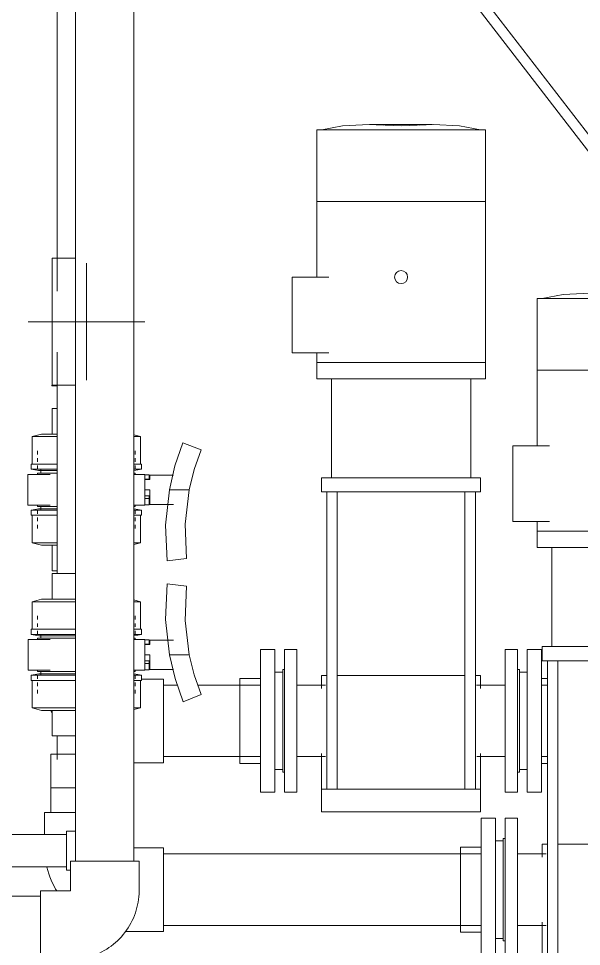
# Model space of a CAD drawing. Header units: millimetres. Extents: x -4001 to 3774, y -595 to 3523.
# Drawn here: x 1349 to 2217, y 153 to 1582 of the extents above; entities that cross this region are included whole.
import ezdxf

# ---------------------------------------------------------------- set-up
doc = ezdxf.new("R2010")
doc.units = ezdxf.units.MM
for name, color, linetype, lineweight in [('A_--------_E-', 8, 'Continuous', 9), ('M-_EQPT----_E', 7, 'Continuous', 9), ('M-_WATR----_E', 5, 'Continuous', 9)]:
    doc.layers.add(name, color=color, linetype=linetype, lineweight=lineweight)

# ---------------------------------------------------------------- blocks, each defined once
blk = doc.blocks.new('ВертикальныйМногоступенчатыйЦентробежныйНасос_CDM32-CDM85_CNP - CDM65-2-2FSWPC-721151-Разрез 3')
at = {"layer": 'M-_EQPT----_E', "color": 140, "lineweight": 20}
for p, q in [((1808.8, 1410.7), (1808.8, 1300.3)), ((2068.8, 1410.7), (1808.8, 1410.7)), ((2068.8, 1300.3), (2068.8, 1410.7)), ((1808.8, 1300.3), (1808.8, 1183.7)), ((2068.8, 1300.3), (1808.8, 1300.3)), ((2068.8, 1300.3), (1808.8, 1300.3)), ((2068.8, 1052.1), (2068.8, 1300.3)), ((1770.8, 1183.7), (1827.6, 1183.7)), ((1770.8, 1067), (1770.8, 1183.7)), ((1827.6, 1067), (1770.8, 1067)), ((1808.8, 1067), (1808.8, 1052.1)), ((1808.8, 1052.1), (1808.8, 1027)), ((2068.8, 1052.1), (1808.8, 1052.1)), ((1808.8, 1052.1), (2068.8, 1052.1)), ((2068.8, 1027), (2068.8, 1052.1)), ((1808.8, 1027), (2068.8, 1027)), ((1831.3, 1027), (1831.3, 874.7)), ((2046.3, 874.7), (2046.3, 1027)), ((1816.3, 874.7), (1816.3, 852.7)), ((1836.3, 874.7), (1816.3, 874.7)), ((1836.3, 874.7), (2041.3, 874.7)), ((2061.3, 874.7), (2041.3, 874.7)), ((2061.3, 852.7), (2061.3, 874.7)), ((1816.3, 852.7), (1836.3, 852.7)), ((1824.3, 852.7), (1824.3, 395)), ((2041.3, 852.7), (1836.3, 852.7)), ((1840.3, 395), (1840.3, 852.7)), ((2037.3, 852.7), (2037.3, 395)), ((2041.3, 852.7), (2061.3, 852.7)), ((2053.3, 395), (2053.3, 852.7)), ((1778.3, 610), (1759.3, 610)), ((1759.3, 610), (1759.3, 500)), ((1778.3, 500), (1778.3, 610)), ((2118.3, 610), (2099.3, 610)), ((2099.3, 610), (2099.3, 500)), ((2118.3, 500), (2118.3, 610)), ((1759.3, 579), (1756.3, 579)), ((1756.3, 579), (1756.3, 500)), ((2121.3, 579), (2118.3, 579)), ((2121.3, 500), (2121.3, 579)), ((1816.3, 570), (1816.3, 550)), ((1824.1, 570), (1816.3, 570)), ((2037.4, 570), (1840.2, 570)), ((2061.3, 570), (2053.5, 570)), ((2061.3, 550), (2061.3, 570)), ((1822.3, 555), (1778.3, 555)), ((2099.3, 555), (2055.2, 555)), ((1756.3, 500), (1756.3, 421)), ((1759.3, 500), (1759.3, 390)), ((1778.3, 390), (1778.3, 500)), ((2099.3, 500), (2099.3, 390)), ((2118.3, 390), (2118.3, 500)), ((2121.3, 421), (2121.3, 500)), ((1778.3, 445), (1822.2, 445)), ((1816.3, 450), (1816.3, 395)), ((2055.4, 445), (2099.3, 445)), ((2061.3, 395), (2061.3, 450)), ((1756.3, 421), (1759.3, 421)), ((2118.3, 421), (2121.3, 421)), ((1759.3, 390), (1778.3, 390)), ((1816.3, 395), (1816.3, 360)), ((1836.3, 395), (1816.3, 395)), ((1836.3, 395), (2041.3, 395)), ((2061.3, 395), (2041.3, 395)), ((2061.3, 360), (2061.3, 395)), ((2099.3, 390), (2118.3, 390)), ((1816.3, 360), (1836.3, 360)), ((2041.3, 360), (1836.3, 360)), ((2041.3, 360), (2061.3, 360))]:
    blk.add_line(p, q, dxfattribs=at)
at = {"layer": 'M-_EQPT----_E', "color": 140, "lineweight": 20, "flags": 128}
for points in [[(1938.8, 1417), (1889.5, 1418.9), (1848.7, 1416.8), (1816.4, 1410.7)], [(1816.4, 1410.7), (1848.7, 1416.8), (1889.5, 1418.9), (1911.4, 1418)], [(1986.8, 1418.9), (1986.8, 1418.9), (1986.7, 1418.9), (1986.5, 1418.9), (1986.4, 1418.9), (1986.1, 1418.9), (1985.8, 1418.9), (1985.5, 1418.9), (1985.1, 1418.9), (1984.6, 1418.9), (1984.1, 1418.9), (1983.6, 1418.9), (1983, 1418.9), (1982.4, 1418.9), (1981.7, 1418.9), (1980.9, 1418.9), (1980.1, 1418.9), (1979.3, 1418.9), (1978.4, 1418.9), (1977.5, 1418.9), (1976.5, 1418.9), (1975.5, 1418.9), (1974.5, 1418.9), (1973.4, 1418.9), (1972.3, 1418.9), (1971.1, 1418.9), (1969.9, 1418.9), (1968.7, 1418.9), (1967.4, 1418.9), (1966.1, 1418.9), (1964.8, 1418.9), (1963.5, 1418.9), (1962.1, 1418.9), (1960.7, 1418.9), (1959.2, 1418.9), (1957.8, 1418.9), (1956.3, 1418.9), (1954.8, 1418.9), (1953.3, 1418.9), (1951.8, 1418.9), (1950.2, 1418.9), (1948.7, 1418.9), (1947.1, 1418.9), (1945.5, 1418.9), (1943.9, 1418.9), (1942.4, 1418.9), (1940.8, 1418.9), (1939.2, 1418.9), (1937.6, 1418.9), (1936, 1418.9), (1934.4, 1418.9), (1932.8, 1418.9), (1931.2, 1418.9), (1929.6, 1418.9), (1928.1, 1418.9), (1926.5, 1418.9), (1925, 1418.9), (1923.5, 1418.9), (1922, 1418.9), (1920.5, 1418.9), (1919, 1418.9), (1917.6, 1418.9), (1916.2, 1418.9), (1914.8, 1418.9), (1913.4, 1418.9), (1912.1, 1418.9), (1910.8, 1418.9), (1909.5, 1418.9), (1908.2, 1418.9), (1907, 1418.9), (1905.8, 1418.9), (1904.7, 1418.9), (1903.6, 1418.9), (1902.5, 1418.9), (1901.5, 1418.9), (1900.5, 1418.9), (1899.6, 1418.9), (1898.7, 1418.9), (1897.8, 1418.9), (1897, 1418.9), (1896.3, 1418.9), (1895.5, 1418.9), (1894.9, 1418.9), (1894.3, 1418.9), (1893.7, 1418.9), (1893.2, 1418.9), (1890.9, 1418.9), (1890.8, 1418.9)], [(1890.8, 1418.9), (1890.8, 1418.9), (1890.9, 1418.9), (1891.5, 1418.9), (1891.8, 1418.9), (1892.2, 1418.9), (1892.6, 1418.9), (1893.1, 1418.9), (1893.6, 1418.9), (1894.1, 1418.9), (1894.7, 1418.9), (1895.4, 1418.9), (1896.1, 1418.9), (1896.9, 1418.9), (1897.7, 1418.9), (1898.5, 1418.9), (1899.4, 1418.9), (1900.3, 1418.9), (1901.3, 1418.9), (1902.3, 1418.9), (1903.4, 1418.9), (1904.5, 1418.9), (1905.6, 1418.9), (1906.8, 1418.9), (1908, 1418.9), (1909.2, 1418.9), (1910.5, 1418.9), (1911.8, 1418.9), (1913.1, 1418.9), (1914.5, 1418.9), (1915.9, 1418.9), (1917.3, 1418.9), (1918.7, 1418.9), (1920.2, 1418.9), (1921.7, 1418.9), (1923.2, 1418.9), (1924.7, 1418.9), (1926.2, 1418.9), (1927.8, 1418.9), (1929.3, 1418.9), (1930.9, 1418.9), (1932.5, 1418.9), (1934.1, 1418.9), (1935.7, 1418.9), (1937.3, 1418.9), (1938.8, 1418.9), (1940.4, 1418.9), (1942, 1418.9), (1943.6, 1418.9), (1945.2, 1418.9), (1946.8, 1418.9), (1948.4, 1418.9), (1949.9, 1418.9), (1951.5, 1418.9), (1953, 1418.9), (1954.5, 1418.9), (1956, 1418.9), (1957.5, 1418.9), (1958.9, 1418.9), (1960.4, 1418.9), (1961.8, 1418.9), (1963.2, 1418.9), (1964.5, 1418.9), (1965.9, 1418.9), (1967.2, 1418.9), (1968.4, 1418.9), (1969.7, 1418.9), (1970.9, 1418.9), (1972.1, 1418.9), (1973.2, 1418.9), (1974.3, 1418.9), (1975.3, 1418.9), (1976.4, 1418.9), (1977.3, 1418.9), (1978.3, 1418.9), (1979.1, 1418.9), (1980, 1418.9), (1980.8, 1418.9), (1981.5, 1418.9), (1982.2, 1418.9), (1982.9, 1418.9), (1983.5, 1418.9), (1984, 1418.9), (1984.5, 1418.9), (1985, 1418.9), (1985.4, 1418.9), (1985.8, 1418.9), (1986.1, 1418.9), (1986.3, 1418.9), (1986.5, 1418.9), (1986.8, 1418.9)], [(2061.2, 1410.7), (2028.9, 1416.8), (1988.1, 1418.9), (1938.8, 1417)], [(1966.6, 1418), (1988.1, 1418.9), (2028.9, 1416.8), (2061.2, 1410.7)]]:
    blk.add_lwpolyline(points, dxfattribs=at)
at = {"layer": 'M-_EQPT----_E', "color": 140, "lineweight": 20}
for start, end in [(0, 180), (180, 360)]:
    blk.add_arc((1938.8, 1183.7), 10, start, end, dxfattribs=at)
blk = doc.blocks.new('ВертикальныйМногоступенчатыйЦентробежныйНасос_CDM32-CDM85_CNP - CDM65-2-2FSWPC-V1-Разрез 3')
at = {"layer": 'M-_EQPT----_E', "color": 140, "lineweight": 20}
for p, q in [((2148.8, 1150.7), (2148.8, 1040.3)), ((2408.8, 1150.7), (2148.8, 1150.7)), ((2408.8, 1040.3), (2408.8, 1150.7)), ((2148.8, 1040.3), (2148.8, 923.7)), ((2408.8, 1040.3), (2148.8, 1040.3)), ((2408.8, 1040.3), (2148.8, 1040.3)), ((2408.8, 792.1), (2408.8, 1040.3)), ((2110.8, 923.7), (2167.6, 923.7)), ((2110.8, 807), (2110.8, 923.7)), ((2167.6, 807), (2110.8, 807)), ((2148.8, 807), (2148.8, 792.1)), ((2148.8, 792.1), (2148.8, 767)), ((2408.8, 792.1), (2148.8, 792.1)), ((2148.8, 792.1), (2408.8, 792.1)), ((2408.8, 767), (2408.8, 792.1)), ((2148.8, 767), (2408.8, 767)), ((2171.3, 767), (2171.3, 614.7)), ((2386.3, 614.7), (2386.3, 767)), ((2156.3, 614.7), (2156.3, 592.7)), ((2176.3, 614.7), (2156.3, 614.7)), ((2176.3, 614.7), (2381.3, 614.7)), ((2401.3, 614.7), (2381.3, 614.7)), ((2401.3, 592.7), (2401.3, 614.7)), ((2156.3, 592.7), (2176.3, 592.7)), ((2164.3, 592.7), (2164.3, 135)), ((2381.3, 592.7), (2176.3, 592.7)), ((2180.3, 135), (2180.3, 592.7)), ((2377.3, 592.7), (2377.3, 135)), ((2381.3, 592.7), (2401.3, 592.7)), ((2393.3, 135), (2393.3, 592.7)), ((2118.3, 350), (2099.3, 350)), ((2099.3, 350), (2099.3, 240)), ((2118.3, 240), (2118.3, 350)), ((2458.3, 350), (2439.3, 350)), ((2439.3, 350), (2439.3, 240)), ((2458.3, 240), (2458.3, 350)), ((2099.3, 319), (2096.3, 319)), ((2096.3, 319), (2096.3, 240)), ((2461.3, 319), (2458.3, 319)), ((2461.3, 240), (2461.3, 319)), ((2156.3, 310), (2156.3, 290)), ((2164.1, 310), (2156.3, 310)), ((2377.4, 310), (2180.2, 310)), ((2401.3, 310), (2393.6, 310)), ((2401.3, 290), (2401.3, 310)), ((2162.3, 295), (2118.3, 295)), ((2439.3, 295), (2395.2, 295)), ((2096.3, 240), (2096.3, 161)), ((2099.3, 240), (2099.3, 130)), ((2118.3, 130), (2118.3, 240)), ((2439.3, 240), (2439.3, 130)), ((2458.3, 130), (2458.3, 240)), ((2461.3, 161), (2461.3, 240)), ((2156.3, 190), (2156.3, 135)), ((2401.3, 135), (2401.3, 190)), ((2118.3, 185), (2162.2, 185)), ((2395.4, 185), (2439.3, 185)), ((2096.3, 161), (2099.3, 161)), ((2458.3, 161), (2461.3, 161)), ((2099.3, 130), (2118.3, 130)), ((2156.3, 135), (2156.3, 100)), ((2176.3, 135), (2156.3, 135)), ((2176.3, 135), (2381.3, 135)), ((2401.3, 135), (2381.3, 135)), ((2401.3, 100), (2401.3, 135)), ((2439.3, 130), (2458.3, 130)), ((2216.8, 100), (2210.8, 100))]:
    blk.add_line(p, q, dxfattribs=at)
at = {"layer": 'M-_EQPT----_E', "color": 140, "lineweight": 20, "flags": 128}
for points in [[(2278.8, 1157), (2229.5, 1158.9), (2188.7, 1156.8), (2156.4, 1150.7)], [(2156.4, 1150.7), (2188.7, 1156.8), (2229.5, 1158.9), (2251.4, 1158)], [(2326.8, 1158.9), (2326.8, 1158.9), (2326.7, 1158.9), (2326.5, 1158.9), (2325.4, 1158.9), (2325, 1158.9), (2324.5, 1158.9), (2324, 1158.9), (2323.5, 1158.9), (2322.8, 1158.9), (2322.2, 1158.9), (2321.5, 1158.9), (2320.7, 1158.9), (2319.9, 1158.9), (2319.1, 1158.9), (2318.2, 1158.9), (2317.3, 1158.9), (2316.3, 1158.9), (2315.3, 1158.9), (2314.2, 1158.9), (2313.1, 1158.9), (2312, 1158.9), (2310.8, 1158.9), (2309.6, 1158.9), (2308.4, 1158.9), (2307.1, 1158.9), (2305.8, 1158.9), (2304.5, 1158.9), (2303.1, 1158.9), (2301.7, 1158.9), (2300.3, 1158.9), (2298.9, 1158.9), (2297.4, 1158.9), (2295.9, 1158.9), (2294.4, 1158.9), (2292.9, 1158.9), (2291.4, 1158.9), (2289.8, 1158.9), (2288.3, 1158.9), (2286.7, 1158.9), (2285.1, 1158.9), (2283.5, 1158.9), (2282, 1158.9), (2280.4, 1158.9), (2278.8, 1158.9), (2277.2, 1158.9), (2275.6, 1158.9), (2274, 1158.9), (2272.4, 1158.9), (2270.8, 1158.9), (2269.3, 1158.9), (2267.7, 1158.9), (2266.2, 1158.9), (2264.6, 1158.9), (2263.1, 1158.9), (2261.6, 1158.9), (2260.1, 1158.9), (2258.7, 1158.9), (2257.2, 1158.9), (2255.8, 1158.9), (2254.4, 1158.9), (2253.1, 1158.9), (2251.7, 1158.9), (2250.4, 1158.9), (2249.2, 1158.9), (2247.9, 1158.9), (2246.7, 1158.9), (2245.5, 1158.9), (2244.4, 1158.9), (2243.3, 1158.9), (2242.3, 1158.9), (2241.3, 1158.9), (2240.3, 1158.9), (2239.3, 1158.9), (2238.5, 1158.9), (2237.6, 1158.9), (2236.8, 1158.9), (2236.1, 1158.9), (2235.4, 1158.9), (2234.7, 1158.9), (2234.1, 1158.9), (2233.6, 1158.9), (2233, 1158.9), (2232.6, 1158.9), (2232.2, 1158.9), (2231.8, 1158.9), (2231.5, 1158.9), (2231.3, 1158.9), (2231.1, 1158.9), (2230.8, 1158.9)], [(2230.8, 1158.9), (2230.8, 1158.9), (2230.9, 1158.9), (2231, 1158.9), (2231.2, 1158.9), (2231.5, 1158.9), (2231.8, 1158.9), (2232.1, 1158.9), (2232.5, 1158.9), (2232.9, 1158.9), (2233.4, 1158.9), (2234, 1158.9), (2234.6, 1158.9), (2235.2, 1158.9), (2235.9, 1158.9), (2236.7, 1158.9), (2237.4, 1158.9), (2238.3, 1158.9), (2239.2, 1158.9), (2240.1, 1158.9), (2241, 1158.9), (2242, 1158.9), (2243.1, 1158.9), (2244.2, 1158.9), (2245.3, 1158.9), (2246.5, 1158.9), (2247.7, 1158.9), (2248.9, 1158.9), (2250.2, 1158.9), (2251.4, 1158.9), (2252.8, 1158.9), (2254.1, 1158.9), (2255.5, 1158.9), (2256.9, 1158.9), (2258.4, 1158.9), (2259.8, 1158.9), (2261.3, 1158.9), (2262.8, 1158.9), (2264.3, 1158.9), (2265.8, 1158.9), (2267.4, 1158.9), (2268.9, 1158.9), (2270.5, 1158.9), (2272.1, 1158.9), (2273.6, 1158.9), (2275.2, 1158.9), (2276.8, 1158.9), (2278.4, 1158.9), (2280, 1158.9), (2281.6, 1158.9), (2283.2, 1158.9), (2284.8, 1158.9), (2286.4, 1158.9), (2287.9, 1158.9), (2289.5, 1158.9), (2291, 1158.9), (2292.6, 1158.9), (2294.1, 1158.9), (2295.6, 1158.9), (2297.1, 1158.9), (2298.6, 1158.9), (2300, 1158.9), (2301.4, 1158.9), (2302.8, 1158.9), (2304.2, 1158.9), (2305.5, 1158.9), (2306.8, 1158.9), (2308.1, 1158.9), (2309.4, 1158.9), (2310.6, 1158.9), (2311.7, 1158.9), (2312.9, 1158.9), (2314, 1158.9), (2315.1, 1158.9), (2316.1, 1158.9), (2317.1, 1158.9), (2318, 1158.9), (2318.9, 1158.9), (2319.8, 1158.9), (2320.6, 1158.9), (2321.3, 1158.9), (2322, 1158.9), (2322.7, 1158.9), (2323.3, 1158.9), (2323.9, 1158.9), (2324.4, 1158.9), (2326.7, 1158.9), (2326.8, 1158.9), (2326.8, 1158.9)], [(2401.2, 1150.7), (2368.9, 1156.8), (2328.1, 1158.9), (2278.8, 1157)], [(2306.6, 1158), (2328.1, 1158.9), (2368.9, 1156.8), (2401.2, 1150.7)]]:
    blk.add_lwpolyline(points, dxfattribs=at)
at = {"layer": 'M-_EQPT----_E', "color": 140, "lineweight": 20}
for start, end in [(0, 180), (180, 360)]:
    blk.add_arc((2278.8, 923.7), 10, start, end, dxfattribs=at)
blk = doc.blocks.new('PNS-0100 MAIN FRAME - ASY PNS-0100 MAIN FRAME_iam-651195-Разрез 3')
at = {"layer": 'A_--------_E-'}
for p, q in [((2881.2, 555), (1527, 2312.5)), ((1527, 2286.3), (2402, 1150.7))]:
    blk.add_line(p, q, dxfattribs=at)
blk = doc.blocks.new('PNS-0100 MAIN FRAME - Standard-550811-Разрез 3')
blk.add_blockref('PNS-0100 MAIN FRAME - ASY PNS-0100 MAIN FRAME_iam-651195-Разрез 3', (0, 0))
blk = doc.blocks.new('COMER_industrial series - BVI10090-345131-Разрез 3')
at = {"layer": 'M-_WATR----_E', "color": 140, "lineweight": 20}
for p, q in [((1400.9, 726.9), (1400.9, 687.5)), ((1400.9, 726.9), (1436.9, 726.9)), ((1608, 707.8), (1578.2, 711.3)), ((1384.7, 687.5), (1370.2, 683.6)), ((1384.7, 687.5), (1370.2, 683.6)), ((1437, 687.5), (1384.7, 687.5)), ((1437, 687.5), (1384.7, 687.5)), ((1537.2, 683.6), (1527, 686.3)), ((1537.2, 683.6), (1527, 686.3)), ((1370.2, 683.6), (1370.2, 641.3)), ((1437, 683.6), (1370.2, 683.6)), ((1370.2, 683.6), (1370.2, 641.3)), ((1437, 683.6), (1370.2, 683.6)), ((1537.2, 683.6), (1527.2, 683.6)), ((1537.2, 683.6), (1527.2, 683.6)), ((1537.2, 641.3), (1537.2, 683.6)), ((1537.2, 641.3), (1537.2, 683.6)), ((1378.4, 661.7), (1378.4, 656)), ((1528.9, 656), (1528.9, 661.7)), ((1378.4, 650.3), (1378.4, 644.7)), ((1528.9, 644.7), (1528.9, 650.3)), ((1368.7, 641.3), (1368.7, 633.3)), ((1437, 641.3), (1368.7, 641.3)), ((1368.7, 641.3), (1368.7, 633.3)), ((1437, 641.3), (1368.7, 641.3)), ((1368.7, 633.3), (1380.2, 631.3)), ((1437, 633.3), (1368.7, 633.3)), ((1368.7, 633.3), (1380.2, 631.3)), ((1437, 633.3), (1368.7, 633.3)), ((1378.4, 639), (1378.4, 633.3)), ((1380.2, 631.3), (1437, 631.3)), ((1380.2, 631.3), (1437, 631.3)), ((1383.5, 632.8), (1383.5, 627.7)), ((1538.7, 641.3), (1527.1, 641.3)), ((1538.7, 641.3), (1527.1, 641.3)), ((1538.7, 633.3), (1527.1, 633.3)), ((1538.7, 633.3), (1527.1, 633.3)), ((1527.2, 631.3), (1538.7, 633.3)), ((1527.2, 631.3), (1538.7, 633.3)), ((1528.9, 633.3), (1528.9, 639)), ((1538.7, 633.3), (1538.7, 641.3)), ((1538.7, 633.3), (1538.7, 641.3)), ((1363.7, 578.4), (1363.7, 625.4)), ((1397.8, 625.4), (1363.7, 625.4)), ((1378.4, 627.7), (1378.4, 625.4)), ((1378.4, 627.7), (1437, 627.7)), ((1543.7, 625.4), (1527, 625.4)), ((1527.2, 627.7), (1528.9, 627.7)), ((1528.9, 625.4), (1528.9, 627.7)), ((1543.7, 625.4), (1543.7, 578.4)), ((1550.7, 624.9), (1543.7, 624.9)), ((1550.7, 624.9), (1543.7, 624.9)), ((1543.7, 618.1), (1550.7, 618.1)), ((1551.7, 617.8), (1543.7, 617.8)), ((1550.7, 618.1), (1550.7, 624.9)), ((1550.7, 618.1), (1550.7, 617.9)), ((1588.2, 624.4), (1551.7, 624.4)), ((1551.7, 624.4), (1551.7, 617.8)), ((1543.7, 601.9), (1551.7, 601.9)), ((1551.7, 601.9), (1551.7, 579.4)), ((1612.2, 601.9), (1581.6, 601.9)), ((1543.7, 592.3), (1550.7, 592.3)), ((1543.7, 588.4), (1550.7, 588.4)), ((1550.7, 592.3), (1550.7, 588.4)), ((1551.7, 592.2), (1550.7, 592.2)), ((1550.7, 588.4), (1550.7, 578.9)), ((1363.7, 578.4), (1397.8, 578.4)), ((1380.2, 572.4), (1368.7, 570.4)), ((1378.4, 578.4), (1378.4, 576.1)), ((1437, 576.1), (1378.4, 576.1)), ((1437, 572.4), (1380.2, 572.4)), ((1383.5, 576.1), (1383.5, 570.9)), ((1527, 578.4), (1543.7, 578.4)), ((1528.9, 576.1), (1527.2, 576.1)), ((1538.7, 570.4), (1527.2, 572.4)), ((1528.9, 576.1), (1528.9, 578.4)), ((1550.7, 578.9), (1543.7, 578.9)), ((1550.7, 585.9), (1551.7, 585.9)), ((1551.7, 579.4), (1588.2, 579.4)), ((1368.7, 570.4), (1368.7, 562.4)), ((1368.7, 570.4), (1437, 570.4)), ((1368.7, 562.4), (1437, 562.4)), ((1370.2, 562.4), (1370.2, 520.1)), ((1378.4, 570.4), (1378.4, 564.7)), ((1378.4, 559), (1378.4, 553.4)), ((1527.1, 570.4), (1538.7, 570.4)), ((1527.1, 562.4), (1538.7, 562.4)), ((1528.9, 564.7), (1528.9, 570.4)), ((1528.9, 553.4), (1528.9, 559)), ((1537.2, 520.1), (1537.2, 562.4)), ((1538.7, 562.4), (1538.7, 570.4)), ((1378.4, 547.7), (1378.4, 542)), ((1528.9, 542), (1528.9, 547.7)), ((1602.7, 529.4), (1630.5, 540.6)), ((1370.2, 520.1), (1384.7, 516.2)), ((1370.2, 520.1), (1437, 520.1)), ((1384.7, 516.2), (1437, 516.2)), ((1400.9, 516.2), (1400.9, 476.9)), ((1527, 517.4), (1537.2, 520.1)), ((1527.2, 520.1), (1537.2, 520.1)), ((1436.9, 476.9), (1400.9, 476.9))]:
    blk.add_line(p, q, dxfattribs=at)
at = {"layer": 'M-_WATR----_E', "color": 140, "lineweight": 20, "flags": 128}
for points in [[(1578.2, 711.3), (1575.8, 656.4), (1581.6, 601.9)], [(1612.2, 601.9), (1605.9, 654.6), (1608, 707.8)], [(1581.6, 601.9), (1590.3, 565.1), (1602.7, 529.4)], [(1630.5, 540.6), (1619.9, 570.8), (1612.2, 601.9)]]:
    blk.add_lwpolyline(points, dxfattribs=at)
blk = doc.blocks.new('COMER_industrial series - BVI10090-V6-Разрез 3')
at = {"layer": 'M-_WATR----_E', "color": 140, "lineweight": 20}
for p, q in [((1400.8, 981.1), (1400.8, 941.8)), ((1400.8, 981.1), (1408.4, 981.1)), ((1384.6, 941.8), (1370.1, 937.9)), ((1370.1, 937.9), (1370.1, 895.6)), ((1408.5, 937.9), (1370.1, 937.9)), ((1408.5, 941.8), (1384.6, 941.8)), ((1537.1, 937.9), (1527, 940.6)), ((1537.1, 937.9), (1527.2, 937.9)), ((1537.1, 895.6), (1537.1, 937.9)), ((1378.4, 916), (1378.4, 910.3)), ((1528.9, 910.3), (1528.9, 916)), ((1630.4, 917.4), (1602.6, 928.6)), ((1378.4, 904.6), (1378.4, 898.9)), ((1528.9, 898.9), (1528.9, 904.6)), ((1368.6, 895.6), (1368.6, 887.6)), ((1408.5, 895.6), (1368.6, 895.6)), ((1368.6, 887.6), (1380.1, 885.6)), ((1408.5, 887.6), (1368.6, 887.6)), ((1378.4, 893.3), (1378.4, 887.6)), ((1383.5, 887.1), (1383.5, 881.9)), ((1527.1, 885.6), (1538.6, 887.6)), ((1538.6, 895.6), (1527.2, 895.6)), ((1538.6, 887.6), (1527.2, 887.6)), ((1528.9, 887.6), (1528.9, 893.3)), ((1538.6, 887.6), (1538.6, 895.6)), ((1363.6, 832.6), (1363.6, 879.6)), ((1363.6, 879.6), (1397.8, 879.6)), ((1378.4, 881.9), (1378.4, 879.6)), ((1378.4, 881.9), (1408.5, 881.9)), ((1380.1, 885.6), (1408.4, 885.6)), ((1527, 879.6), (1543.6, 879.6)), ((1527.1, 881.9), (1528.9, 881.9)), ((1528.9, 879.6), (1528.9, 881.9)), ((1543.6, 879.6), (1543.6, 832.6)), ((1550.6, 879.1), (1543.6, 879.1)), ((1550.6, 879.1), (1543.6, 879.1)), ((1543.6, 872.4), (1550.6, 872.4)), ((1543.6, 872), (1551.6, 872)), ((1550.6, 872.4), (1550.6, 879.1)), ((1550.6, 872.4), (1550.6, 872.1)), ((1588.1, 878.6), (1551.6, 878.6)), ((1551.6, 878.6), (1551.6, 872)), ((1543.6, 856.1), (1551.6, 856.1)), ((1543.6, 846.6), (1550.6, 846.6)), ((1550.6, 846.6), (1550.6, 842.6)), ((1550.6, 846.5), (1551.6, 846.5)), ((1551.6, 856.1), (1551.6, 833.6)), ((1612.1, 856.1), (1581.6, 856.1)), ((1363.6, 832.6), (1397.8, 832.6)), ((1378.4, 832.6), (1378.4, 830.3)), ((1408.5, 830.3), (1378.4, 830.3)), ((1383.5, 830.3), (1383.5, 825.2)), ((1527, 832.6), (1543.6, 832.6)), ((1528.9, 830.3), (1527.1, 830.3)), ((1528.9, 830.3), (1528.9, 832.6)), ((1543.6, 842.6), (1550.6, 842.6)), ((1550.6, 833.1), (1543.6, 833.1)), ((1550.6, 842.6), (1550.6, 833.1)), ((1551.6, 840.2), (1550.6, 840.2)), ((1551.6, 833.6), (1588.1, 833.6)), ((1380.1, 826.7), (1368.6, 824.7)), ((1380.1, 826.7), (1368.6, 824.7)), ((1368.6, 824.7), (1368.6, 816.7)), ((1368.6, 824.7), (1408.5, 824.7)), ((1368.6, 824.7), (1368.6, 816.7)), ((1368.6, 824.7), (1408.5, 824.7)), ((1368.6, 816.7), (1408.5, 816.7)), ((1368.6, 816.7), (1408.5, 816.7)), ((1370.1, 816.7), (1370.1, 774.4)), ((1370.1, 816.7), (1370.1, 774.4)), ((1378.4, 824.7), (1378.4, 819)), ((1408.4, 826.7), (1380.1, 826.7)), ((1408.4, 826.7), (1380.1, 826.7)), ((1538.6, 824.7), (1527.1, 826.7)), ((1538.6, 824.7), (1527.1, 826.7)), ((1527.2, 824.7), (1538.6, 824.7)), ((1527.2, 824.7), (1538.6, 824.7)), ((1527.2, 816.7), (1538.6, 816.7)), ((1527.2, 816.7), (1538.6, 816.7)), ((1528.9, 819), (1528.9, 824.7)), ((1537.1, 774.4), (1537.1, 816.7)), ((1537.1, 774.4), (1537.1, 816.7)), ((1538.6, 816.7), (1538.6, 824.7)), ((1538.6, 816.7), (1538.6, 824.7)), ((1378.4, 813.3), (1378.4, 807.6)), ((1378.4, 802), (1378.4, 796.3)), ((1528.9, 807.6), (1528.9, 813.3)), ((1528.9, 796.3), (1528.9, 802)), ((1370.1, 774.4), (1384.6, 770.5)), ((1370.1, 774.4), (1408.5, 774.4)), ((1370.1, 774.4), (1384.6, 770.5)), ((1370.1, 774.4), (1408.5, 774.4)), ((1527, 771.7), (1537.1, 774.4)), ((1527, 771.7), (1537.1, 774.4)), ((1527.2, 774.4), (1537.1, 774.4)), ((1527.2, 774.4), (1537.1, 774.4)), ((1384.6, 770.5), (1408.5, 770.5)), ((1384.6, 770.5), (1408.5, 770.5)), ((1400.8, 770.5), (1400.8, 731.1)), ((1578.1, 746.7), (1607.9, 750.2)), ((1408.4, 731.1), (1400.8, 731.1))]:
    blk.add_line(p, q, dxfattribs=at)
at = {"layer": 'M-_WATR----_E', "color": 140, "lineweight": 20, "flags": 128}
for points in [[(1602.6, 928.6), (1590.2, 892.9), (1581.6, 856.1)], [(1612.1, 856.1), (1619.8, 887.2), (1630.4, 917.4)], [(1581.6, 856.1), (1575.8, 801.6), (1578.1, 746.7)], [(1607.9, 750.2), (1605.9, 803.3), (1612.1, 856.1)]]:
    blk.add_lwpolyline(points, dxfattribs=at)
blk = doc.blocks.new('COMER_EL50_U-PVC отвод 90 - DN16-DN315 _Grey_-674117-Разрез 3')
at = {"layer": 'M-_WATR----_E', "color": 140, "lineweight": 20}
for p, q in [((1572.6, 564.5), (1538.7, 564.5)), ((1572.6, 435.5), (1572.6, 564.5)), ((1527, 435.5), (1572.6, 435.5))]:
    blk.add_line(p, q, dxfattribs=at)
at = {"layer": 'M-_WATR----_E', "color": 140, "lineweight": 20, "flags": 128}
blk.add_lwpolyline([(1398.8, 516.2), (1399.4, 514.8), (1400.9, 511.4)], dxfattribs=at)
blk = doc.blocks.new('COMER_ST10_BR00_U-PVC бурт под фланец с гладкой поверхностью red - DN20 - DN225-872303-Разрез 3')
at = {"layer": 'M-_WATR----_E', "color": 140, "lineweight": 20}
for p, q in [((1756.3, 575), (1744.3, 575)), ((1722.3, 565.5), (1690.3, 565.5)), ((1690.3, 565.5), (1690.3, 500)), ((1690.3, 500), (1690.3, 434.5)), ((1690.3, 434.5), (1722.3, 434.5)), ((1744.3, 425), (1756.3, 425))]:
    blk.add_line(p, q, dxfattribs=at)
blk = doc.blocks.new('COMER_BR00_U-PVC свободный фланец red - DN15 - DN200-671924-Разрез 3')
at = {"layer": 'M-_WATR----_E', "lineweight": 20}
for p, q in [((1744.3, 610), (1722.3, 610)), ((1722.3, 610), (1722.3, 500)), ((1744.3, 500), (1744.3, 610)), ((1722.3, 500), (1722.3, 390)), ((1744.3, 390), (1744.3, 500)), ((1722.3, 390), (1744.3, 390))]:
    blk.add_line(p, q, dxfattribs=at)
blk = doc.blocks.new('COMER_ST10_BR00_U-PVC бурт под фланец с гладкой поверхностью red - DN20 - DN225-V9-Разрез 3')
at = {"layer": 'M-_WATR----_E', "color": 140, "lineweight": 20}
for p, q in [((2133.3, 575), (2121.3, 575)), ((2164.3, 565.5), (2155.3, 565.5)), ((2155.3, 434.5), (2164.3, 434.5)), ((2121.3, 425), (2133.3, 425))]:
    blk.add_line(p, q, dxfattribs=at)
blk = doc.blocks.new('COMER_BR00_U-PVC свободный фланец red - DN15 - DN200-V8-Разрез 3')
at = {"layer": 'M-_WATR----_E', "lineweight": 20}
for p, q in [((2495.3, 350), (2473.3, 350)), ((2473.3, 350), (2473.3, 240)), ((2495.3, 240), (2495.3, 350)), ((2473.3, 240), (2473.3, 130)), ((2495.3, 130), (2495.3, 240)), ((2473.3, 130), (2495.3, 130))]:
    blk.add_line(p, q, dxfattribs=at)
blk = doc.blocks.new('COMER_EL50_U-PVC отвод 90 - DN16-DN315 _Grey_-566523-Разрез 3')
at = {"layer": 'M-_WATR----_E', "color": 140, "lineweight": 20}
for p, q in [((1400.6, 1017), (1400.6, 1016)), ((1400.6, 1016), (1408.5, 1016))]:
    blk.add_line(p, q, dxfattribs=at)
at = {"layer": 'M-_WATR----_E', "color": 140, "lineweight": 20, "flags": 128}
blk.add_lwpolyline([(1400.6, 1114.8), (1400.6, 1115), (1400.6, 1115), (1400.6, 1115)], dxfattribs=at)
blk = doc.blocks.new('COMER_EL50_U-PVC отвод 90 - DN16-DN315 _Grey_-V10-Разрез 3')
at = {"layer": 'M-_WATR----_E', "color": 140, "lineweight": 20}
for p, q in [((1389.2, 359), (1389.2, 325)), ((1437, 359), (1389.2, 359)), ((1572.7, 304.5), (1527, 304.5)), ((1572.7, 175.5), (1572.7, 304.5)), ((1519, 175.5), (1572.7, 175.5))]:
    blk.add_line(p, q, dxfattribs=at)
at = {"layer": 'M-_WATR----_E', "color": 140, "lineweight": 20, "flags": 128}
for points in [[(1392.7, 275), (1392.9, 274.4), (1394.2, 269.4), (1395.7, 264.5), (1397.5, 259.6), (1399.4, 254.8), (1401.5, 250), (1403.8, 245.4), (1406.3, 240.8), (1408, 238)], [(1514.3, 175.6), (1517.6, 175.5), (1519, 175.5)]]:
    blk.add_lwpolyline(points, dxfattribs=at)
blk = doc.blocks.new('AQUAPLAST_PF_Редукционное кольцо_D63-250 - Кл_М_PN16_D63_50_-250_160_-391954-Разрез 3')
at = {"layer": 'M-_WATR----_E', "color": 140, "lineweight": 20}
for p, q in [((1398.8, 448.9), (1398.8, 388.4)), ((1436.9, 448.9), (1398.8, 448.9))]:
    blk.add_line(p, q, dxfattribs=at)
blk = doc.blocks.new('COMER_TE40_U-PVC тройник равнопроходный - DN16 - DN315 _Grey_-566867-Разрез 3')
at = {"layer": 'M-_WATR----_E', "color": 140, "lineweight": 20}
for p, q in [((1400.7, 1213), (1400.7, 1115)), ((1436.9, 1213), (1400.7, 1213)), ((1400.7, 1115), (1400.7, 1017)), ((1400.7, 1017), (1436.9, 1017))]:
    blk.add_line(p, q, dxfattribs=at)
blk = doc.blocks.new('COMER_EL50_U-PVC отвод 90 - DN16-DN315 _Grey_-V49-Разрез 3')
at = {"layer": 'M-_WATR----_E', "color": 40, "lineweight": 20}
for p, q in [((1437.1, 330), (1423.1, 330)), ((1423.1, 330), (1423.1, 270)), ((1423.1, 270), (1429, 270))]:
    blk.add_line(p, q, dxfattribs=at)
blk = doc.blocks.new('COMER_EL50_U-PVC отвод 90 - DN16-DN315 _Grey_-V77-Разрез 3')
at = {"layer": 'M-_WATR----_E', "color": 33, "lineweight": 20}
for p, q in [((1429, 284), (1429, 238.8)), ((1535, 284), (1429, 284)), ((1535, 238.8), (1535, 284)), ((1428.2, 238), (1383, 238)), ((1383, 238), (1383, 132)), ((1383, 132), (1428.2, 132))]:
    blk.add_line(p, q, dxfattribs=at)
at = {"layer": 'M-_WATR----_E', "color": 33, "lineweight": 20, "flags": 128}
for points in [[(1429, 238.8), (1429, 238.8), (1429, 238.7), (1429, 238.7), (1429, 238.7), (1429, 238.6), (1429, 238.6), (1429, 238.6), (1429, 238.5), (1429, 238.5), (1429, 238.5), (1429, 238.5), (1428.9, 238.4), (1428.9, 238.4), (1428.9, 238.4), (1428.9, 238.3), (1428.9, 238.3), (1428.9, 238.3), (1428.8, 238.3), (1428.8, 238.2), (1428.8, 238.2), (1428.8, 238.2), (1428.7, 238.2), (1428.7, 238.2), (1428.7, 238.1), (1428.7, 238.1), (1428.6, 238.1), (1428.6, 238.1), (1428.6, 238.1), (1428.6, 238.1), (1428.5, 238.1), (1428.5, 238), (1428.5, 238), (1428.4, 238), (1428.4, 238), (1428.4, 238), (1428.3, 238), (1428.3, 238), (1428.3, 238), (1428.2, 238), (1428.2, 238)], [(1428.2, 132), (1432.5, 132.1), (1436.8, 132.3), (1441, 132.8), (1445.2, 133.4), (1449.4, 134.1), (1453.6, 135.1), (1457.7, 136.2), (1461.8, 137.4), (1465.9, 138.8), (1469.8, 140.4), (1473.7, 142.2), (1477.5, 144.1), (1481.3, 146.1), (1485, 148.3), (1488.5, 150.7), (1492, 153.1), (1495.4, 155.8), (1498.7, 158.5), (1501.8, 161.4), (1504.8, 164.4), (1507.8, 167.5), (1510.5, 170.8), (1513.2, 174.1), (1515.7, 177.5), (1518.1, 181.1), (1520.3, 184.7), (1522.4, 188.5), (1524.4, 192.3), (1526.1, 196.2), (1527.8, 200.1), (1529.2, 204.1), (1530.5, 208.2), (1531.7, 212.3), (1532.7, 216.5), (1533.5, 220.6), (1534.1, 224.9), (1534.6, 229.1), (1534.9, 233.4), (1535, 237.6), (1535, 238.8)]]:
    blk.add_lwpolyline(points, dxfattribs=at)

msp = doc.modelspace()

# ---------------------------------------------------------------- linework, layer by layer
at = {"layer": 'M-_WATR----_E', "color": 33, "lineweight": 20}
for p, q in [((1437, 2621), (1437, 284)), ((1527, 284), (1527, 2621)), ((1383, 230), (1217.5, 230))]:
    msp.add_line(p, q, dxfattribs=at)
at = {"layer": 'M-_WATR----_E', "color": 140, "lineweight": 20}
for p, q in [((1408.7, 1611), (1408.7, 1162)), ((1453.7, 1025), (1453.7, 1205)), ((1363.7, 1115), (1543.7, 1115)), ((1408.7, 1068), (1408.7, 726.9)), ((1593.8, 555), (1572.6, 555)), ((1722.3, 555), (1625.4, 555)), ((2164.3, 555), (2155.3, 555)), ((1408.7, 476.9), (1408.7, 440.4)), ((1572.6, 445), (1722.3, 445)), ((2155.3, 445), (2164.3, 445)), ((1398.7, 396.9), (1398.7, 359)), ((1436.9, 396.9), (1398.7, 396.9)), ((2062.3, 295), (1572.7, 295)), ((1572.7, 185), (2062.3, 185))]:
    msp.add_line(p, q, dxfattribs=at)
at = {"layer": 'M-_WATR----_E', "color": 40, "lineweight": 20}
for p, q in [((1423.1, 325), (1195.5, 325)), ((1195.5, 275), (1423.1, 275))]:
    msp.add_line(p, q, dxfattribs=at)

# ---------------------------------------------------------------- block references
at = {"layer": 'A_--------_E-'}
msp.add_blockref('PNS-0100 MAIN FRAME - Standard-550811-Разрез 3', (0, 0), dxfattribs=at)
at = {"layer": 'M-_EQPT----_E', "color": 140, "lineweight": 20}
for name in ['ВертикальныйМногоступенчатыйЦентробежныйНасос_CDM32-CDM85_CNP - CDM65-2-2FSWPC-721151-Разрез 3', 'ВертикальныйМногоступенчатыйЦентробежныйНасос_CDM32-CDM85_CNP - CDM65-2-2FSWPC-V1-Разрез 3']:
    msp.add_blockref(name, (0, 0), dxfattribs=at)
at = {"layer": 'M-_WATR----_E', "color": 140, "lineweight": 20}
for name in ['COMER_TE40_U-PVC тройник равнопроходный - DN16 - DN315 _Grey_-566867-Разрез 3', 'COMER_EL50_U-PVC отвод 90 - DN16-DN315 _Grey_-566523-Разрез 3', 'COMER_industrial series - BVI10090-V6-Разрез 3', 'COMER_industrial series - BVI10090-345131-Разрез 3', 'COMER_ST10_BR00_U-PVC бурт под фланец с гладкой поверхностью red - DN20 - DN225-872303-Разрез 3', 'COMER_ST10_BR00_U-PVC бурт под фланец с гладкой поверхностью red - DN20 - DN225-V9-Разрез 3', 'COMER_EL50_U-PVC отвод 90 - DN16-DN315 _Grey_-674117-Разрез 3', 'AQUAPLAST_PF_Редукционное кольцо_D63-250 - Кл_М_PN16_D63_50_-250_160_-391954-Разрез 3', 'COMER_EL50_U-PVC отвод 90 - DN16-DN315 _Grey_-V10-Разрез 3']:
    msp.add_blockref(name, (0, 0), dxfattribs=at)
at = {"layer": 'M-_WATR----_E', "lineweight": 20}
for name, p in [('COMER_BR00_U-PVC свободный фланец red - DN15 - DN200-671924-Разрез 3', (0, 0)), ('COMER_BR00_U-PVC свободный фланец red - DN15 - DN200-V8-Разрез 3', (-340, 260))]:
    msp.add_blockref(name, p, dxfattribs=at)
at = {"layer": 'M-_WATR----_E', "lineweight": 20, "rotation": 359.9999580259312}
msp.add_blockref('COMER_BR00_U-PVC свободный фланец red - DN15 - DN200-671924-Разрез 3', (340, -260), dxfattribs=at)
at = {"layer": 'M-_WATR----_E', "color": 40, "lineweight": 20}
msp.add_blockref('COMER_EL50_U-PVC отвод 90 - DN16-DN315 _Grey_-V49-Разрез 3', (0, 0), dxfattribs=at)
at = {"layer": 'M-_WATR----_E', "color": 140, "lineweight": 20, "rotation": 359.9999580259312}
msp.add_blockref('COMER_ST10_BR00_U-PVC бурт под фланец с гладкой поверхностью red - DN20 - DN225-872303-Разрез 3', (340, -260), dxfattribs=at)
at = {"layer": 'M-_WATR----_E', "color": 33, "lineweight": 20}
msp.add_blockref('COMER_EL50_U-PVC отвод 90 - DN16-DN315 _Grey_-V77-Разрез 3', (0, 0), dxfattribs=at)

doc.saveas('drawing.dxf')
